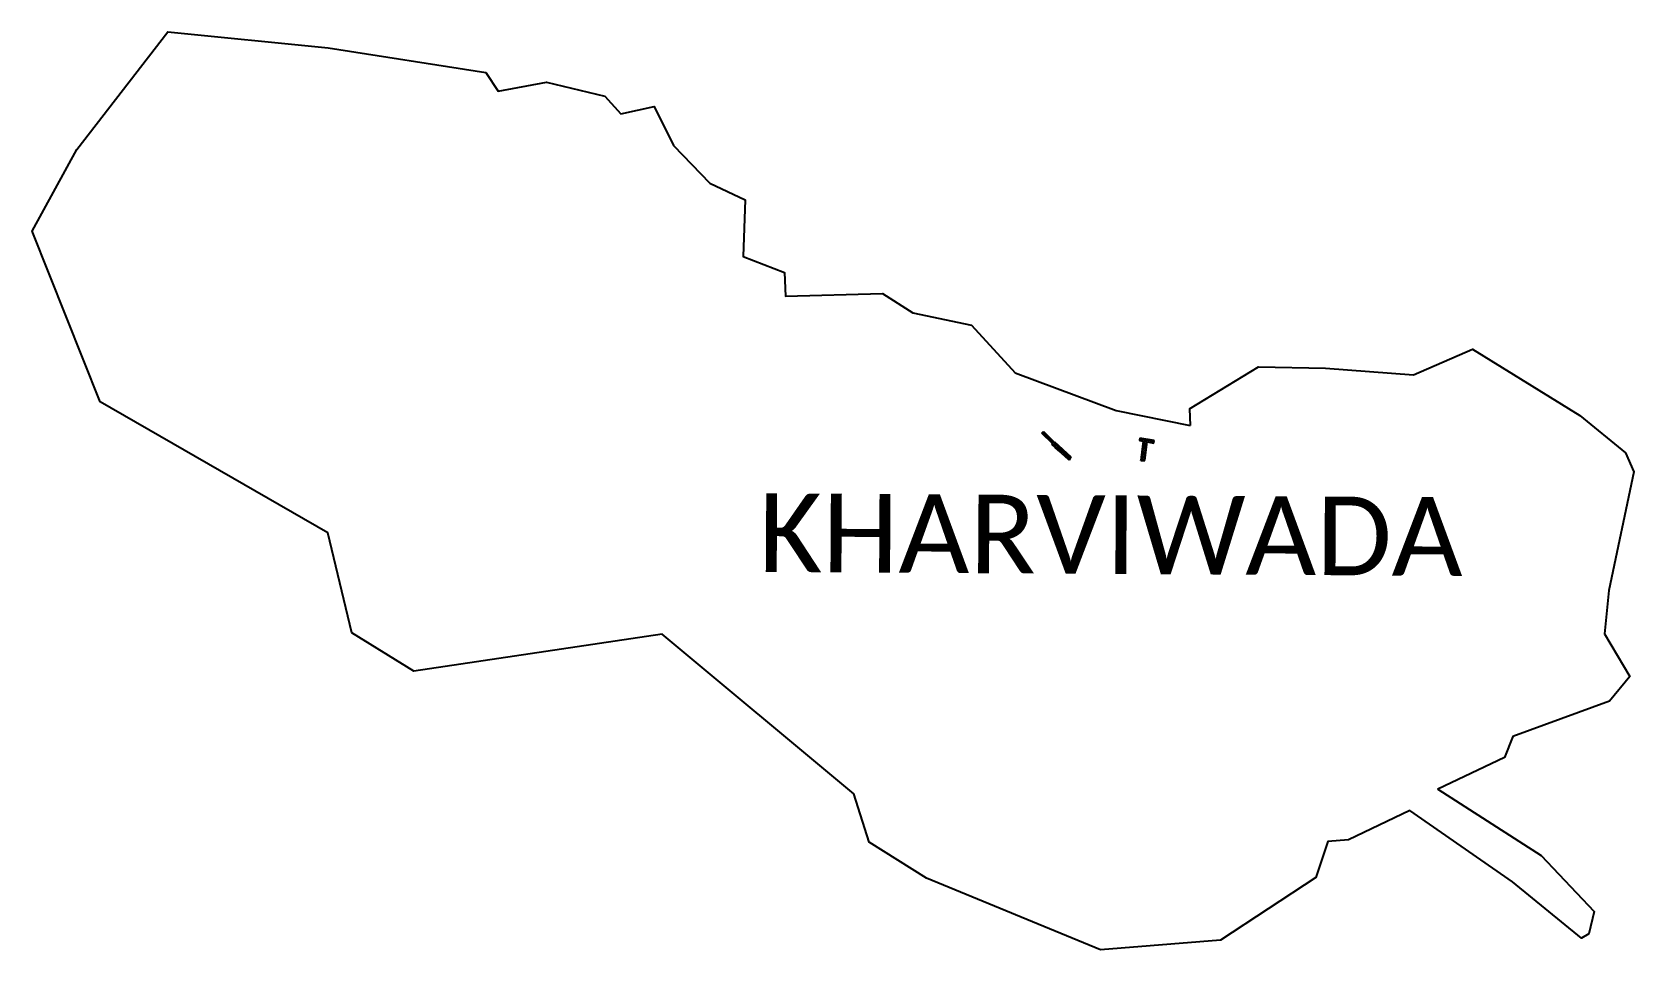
# Model space of a CAD drawing. Header units: metres. Extents: x 311963 to 314083, y 1901470 to 1902686.
import ezdxf

# ---------------------------------------------------------------- set-up
doc = ezdxf.new("R2010")
doc.units = ezdxf.units.M
doc.header["$MEASUREMENT"] = 0
for name, color, linetype in [('JETTY', 51, 'Continuous'), ('JETTY HATCH', 210, 'Continuous'), ('village', 3, 'Continuous'), ('VILLAGE NAME', 250, 'Continuous')]:
    doc.layers.add(name, color=color, linetype=linetype)
doc.styles.get("Standard").update_dxf_attribs({"font": 'arial.ttf'})

msp = doc.modelspace()

# ---------------------------------------------------------------- linework, layer by layer
at = {"layer": 'JETTY'}
for p, q in [((313299.7, 1902154.6), (313301.8, 1902156.8)), ((313301.8, 1902156.8), (313316.2, 1902142.7)), ((313314.3, 1902140.3), (313299.7, 1902154.6)), ((313313.2, 1902139.4), (313314.3, 1902140.3)), ((313317.4, 1902135.6), (313313.2, 1902139.4)), ((313316.2, 1902142.7), (313316.5, 1902143.1)), ((313316.5, 1902143.1), (313338.3, 1902123)), ((313324, 1902129.6), (313317.4, 1902135.6)), ((313429.5, 1902147.9), (313428.9, 1902144.8)), ((313428.9, 1902144.8), (313433.8, 1902144)), ((313448.3, 1902144.6), (313429.5, 1902147.9)), ((313433.8, 1902144), (313430.8, 1902118.4)), ((313435.9, 1902118.4), (313439.2, 1902143.1)), ((313439.2, 1902143.1), (313447.9, 1902141.4)), ((313447.9, 1902141.4), (313448.3, 1902144.6)), ((313335.9, 1902118.8), (313324, 1902129.6)), ((313338.3, 1902123), (313335.9, 1902118.8)), ((313430.8, 1902118.4), (313435.9, 1902118.4))]:
    msp.add_line(p, q, dxfattribs=at)
at = {"layer": 'JETTY HATCH', "linetype": 'Continuous'}
for p, q in [((313299.7, 1902154.5), (313301.9, 1902156.7)), ((313336.9, 1902120.5), (313301.3, 1902156.2)), ((313301.5, 1902152.8), (313303.7, 1902155)), ((313303.3, 1902151), (313305.5, 1902153.2)), ((313305.1, 1902149.3), (313307.3, 1902151.5)), ((313306.9, 1902147.6), (313309.1, 1902149.7)), ((313308.7, 1902145.8), (313310.8, 1902148)), ((313310.5, 1902144.1), (313312.6, 1902146.2)), ((313312.3, 1902142.3), (313314.4, 1902144.5)), ((313327.9, 1902126), (313313.9, 1902140)), ((313314.1, 1902140.6), (313316.6, 1902143.1)), ((313314.9, 1902137.8), (313318.4, 1902141.4)), ((313316.7, 1902136.2), (313320.2, 1902139.7)), ((313318.6, 1902134.5), (313322.1, 1902138)), ((313320.4, 1902132.8), (313323.9, 1902136.3)), ((313429.4, 1902144.8), (313428.9, 1902145.2)), ((313429.1, 1902146), (313430.8, 1902147.7)), ((313433.6, 1902144.1), (313429.8, 1902147.9)), ((313431.1, 1902144.5), (313433.8, 1902147.2)), ((313432.3, 1902131.6), (313438.5, 1902137.7)), ((313432.8, 1902135.6), (313439, 1902141.8)), ((313437.8, 1902132.8), (313433, 1902137.6)), ((313433.3, 1902139.6), (313439.8, 1902146.1)), ((313438.2, 1902135.9), (313433.4, 1902140.7)), ((313433.7, 1902143.6), (313436.8, 1902146.7)), ((313438.6, 1902139), (313433.8, 1902143.9)), ((313439.1, 1902142.2), (313434.1, 1902147.1)), ((313442.2, 1902142.5), (313438.4, 1902146.4)), ((313440.2, 1902142.9), (313442.8, 1902145.6)), ((313446.7, 1902141.6), (313442.7, 1902145.6)), ((313443.1, 1902142.3), (313445.8, 1902145.1)), ((313446.1, 1902141.8), (313448.2, 1902143.9)), ((313448.2, 1902143.6), (313447, 1902144.9)), ((313322.3, 1902131.1), (313325.7, 1902134.6)), ((313324.1, 1902129.4), (313327.6, 1902132.9)), ((313326, 1902127.8), (313329.4, 1902131.2)), ((313327.8, 1902126.1), (313331.3, 1902129.5)), ((313329.7, 1902124.4), (313333.1, 1902127.8)), ((313331.6, 1902122.7), (313334.9, 1902126.1)), ((313333.4, 1902121), (313336.8, 1902124.4)), ((313338.2, 1902122.8), (313334.6, 1902126.4)), ((313335.3, 1902119.3), (313337.6, 1902121.7)), ((313430.9, 1902118.4), (313430.8, 1902118.6)), ((313431, 1902119.6), (313436.8, 1902125.5)), ((313434.5, 1902118.4), (313431.2, 1902121.7)), ((313431.4, 1902123.6), (313437.4, 1902129.5)), ((313436.2, 1902120.3), (313431.6, 1902124.9)), ((313431.9, 1902127.6), (313437.9, 1902133.6)), ((313436.6, 1902123.4), (313431.9, 1902128.1)), ((313437, 1902126.6), (313432.3, 1902131.2)), ((313437.4, 1902129.7), (313432.7, 1902134.4)), ((313433.4, 1902118.4), (313436.3, 1902121.4))]:
    msp.add_line(p, q, dxfattribs=at)
at = {"layer": 'village'}
msp.add_lwpolyline([(313495, 1902186.7), (313495.9, 1902164.8)], dxfattribs=at)
at = {"layer": 'village', "color": 3}
for points in [[(314083.4, 1902103.3, 0), (314050, 1901946.3, 0), (314044.4, 1901889, 0), (314077.8, 1901832.2, 0), (314051.1, 1901799.7, 0), (313923.1, 1901752.8, 0), (313911.9, 1901725, 0), (313823.8, 1901683.2, 0), (313960.5, 1901595.4, 0), (314030.9, 1901521, 0), (314023.8, 1901491.7, 0), (314013.9, 1901485.7, 0), (313922.5, 1901560.5, 0), (313786.7, 1901654.7, 0), (313705.8, 1901615.9, 0), (313678.2, 1901613.8, 0), (313662.2, 1901566, 0), (313536, 1901483.2, 0), (313377.6, 1901470.3, 0), (313147.3, 1901565.3, 0), (313071.3, 1901613, 0), (313051.2, 1901677.1, 0), (312797.2, 1901888.3, 0), (312468.6, 1901839.4, 0), (312386.6, 1901890, 0), (312354.9, 1902022.7, 0), (312053.7, 1902195.8, 0), (311963.5, 1902421.8, 0), (312022.6, 1902530.2, 0), (312143.3, 1902685.6, 0), (312355.5, 1902664.8, 0), (312563.9, 1902631.9, 0), (312580.3, 1902607.4, 0), (312644.4, 1902619.3, 0), (312721.5, 1902600.7, 0), (312742.7, 1902577.4, 0), (312786.6, 1902587.1, 0), (312812.4, 1902535.4, 0), (312860.3, 1902485.6, 0), (312907.3, 1902463.4, 0), (312904.7, 1902388.2, 0), (312959.3, 1902367.2, 0), (312960.6, 1902335.7, 0), (313088.8, 1902339.3, 0), (313129, 1902313.8, 0), (313206.7, 1902297.6, 0), (313264.4, 1902234.4, 0), (313398.3, 1902184.5, 0), (313495.9, 1902164.8, 0)], [(313495, 1902186.7, 0), (313586.4, 1902242.1, 0), (313675.1, 1902240.4, 0), (313791.5, 1902231.7, 0), (313869.5, 1902265.9, 0), (314011.8, 1902177.8, 0), (314072.3, 1902128.3, 0), (314083.4, 1902103.3, 0)]]:
    msp.add_polyline3d(points, dxfattribs=at)

# ---------------------------------------------------------------- texts
at = {"layer": 'VILLAGE NAME', "insert": (312925.3, 1902074.8), "char_height": 104.042, "attachment_point": 1, "rotation": 359.6762}
msp.add_mtext_dynamic_manual_height_columns('{\\fCalibri|b0|i0|c0|p34;KHARVIWADA}', width=961.254, gutter_width=520.2, heights=[0], dxfattribs=at)

doc.saveas('drawing.dxf')
